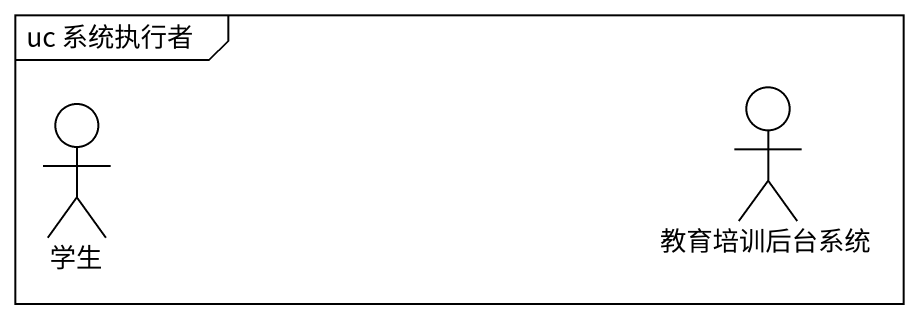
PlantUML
@startuml
mainframe uc 系统执行者
actor 学生
actor 教育培训后台系统
@enduml
